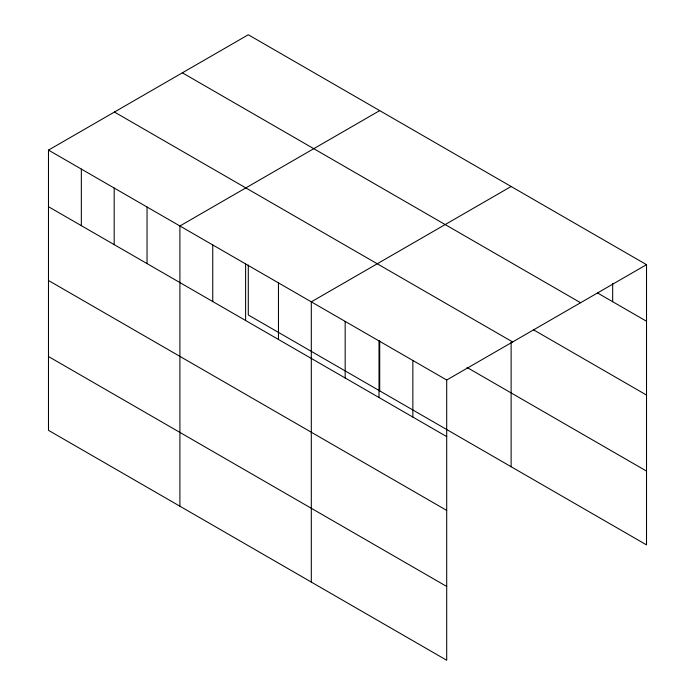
<?xml version="1.0" encoding="UTF-8"?>
<svg xmlns="http://www.w3.org/2000/svg" width="695" height="695" viewBox="0 0 695 695"><rect width="100%" height="100%" fill="white"/><g stroke="black" fill="none" stroke-linecap="round" stroke-linejoin="round"><path stroke-width="1.04" d="M48.485 150.111L446.703 380.017L446.703 660.25L48.485 430.335L48.485 150.111L248.297 34.75L646.515 264.665L646.515 544.889L248.297 314.983L248.297 265.056M379.705 110.618L179.901 225.979L179.901 506.212M511.12 186.495L311.308 301.847L311.308 582.08M446.703 380.017L646.515 264.665M597.622 293.021L646.515 321.255M182.359 72.819L580.577 302.733M533.682 329.908L646.515 395.055M114.423 112.043L512.641 341.949M467.005 367.447L646.515 471.088M48.485 206.702L446.703 436.608M48.485 280.502L446.703 510.408M48.485 356.535L446.703 586.45M612.669 283.56L612.669 301.708M511.12 342.227L511.12 466.719M412.856 360.479L412.856 417.07M379.705 340.924L379.705 390.851M379.01 340.932L379.01 397.523M345.163 321.394L345.163 377.984M278.46 282.882L278.46 339.473M245.604 263.918L245.604 320.508M212.748 244.944L212.748 301.534M147.045 207.014L147.045 263.605M114.189 188.041L114.189 244.631M81.341 169.076L81.341 225.666"/></g></svg>
